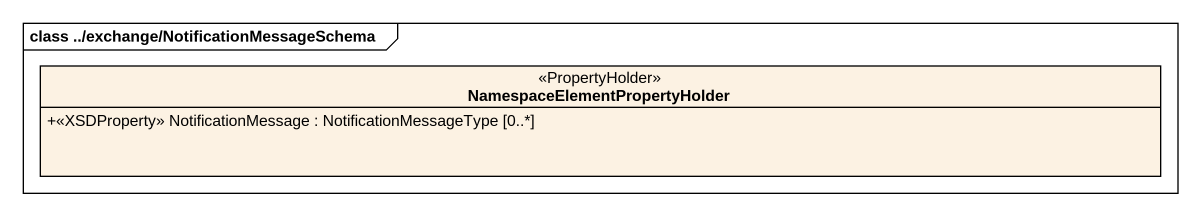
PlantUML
@startuml
mainframe class ../exchange/NotificationMessageSchema
hide circle
hide empty members
skinparam classAttributeIconSize 0
class "NamespaceElementPropertyHolder" as NamespaceElementPropertyHold <<PropertyHolder>> {
  +<<XSDProperty>> NotificationMessage : NotificationMessageType [0..*]
}
@enduml
